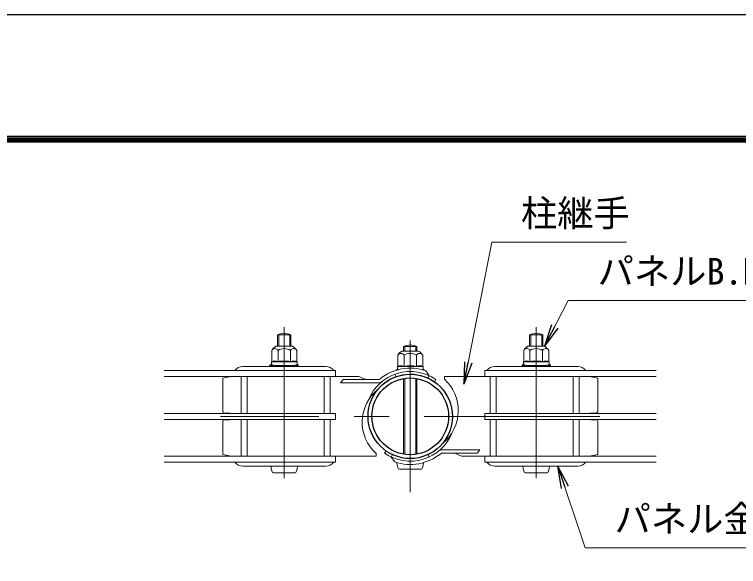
# Model space of a CAD drawing. Units: millimetres, scale not verified. Extents: x -4200 to 4200, y -2970 to 2970.
# Drawn here: x 2133 to 3442, y 1973 to 2970 of the extents above; entities that cross this region are included whole.
import ezdxf
from ezdxf.enums import TextEntityAlignment as Align

# ---------------------------------------------------------------- set-up
doc = ezdxf.new("R2010")
doc.units = ezdxf.units.MM
doc.header["$LTSCALE"] = 10
doc.linetypes.add('USER1', pattern=[50.8, 31.75, -6.35, 6.35, -6.35])
for name, color, linetype, lineweight in [('0-3_D-STR1', 1, 'Continuous', 25), ('0-4_D-BMK', 2, 'USER1', 13), ('0-5_D-STR2', 7, 'Continuous', 13), ('0-7_D-STR3', 3, 'Continuous', 13), ('0-B_D-STR-TXT', 7, 'Continuous', 13), ('0-C_D-TTL', 7, 'Continuous', 25)]:
    doc.layers.add(name, color=color, linetype=linetype, lineweight=lineweight)
doc.layers.add('0-9_0', color=7, linetype='Continuous')
doc.styles.add('ＭＳ ゴシック', font='')
doc.styles.get('ＭＳ ゴシック').set_extended_font_data('MS Gothic')

# ---------------------------------------------------------------- blocks, each defined once
blk = doc.blocks.new('_Open')
at = {"layer": '0-9_0'}
blk.add_line((-10, 1.667), (0, 0), dxfattribs=at)
blk.add_lwpolyline([(-10, -1.667), (0, 0), (-10, 0)], dxfattribs=at)

msp = doc.modelspace()

# ---------------------------------------------------------------- linework, layer by layer
at = {"layer": '0-3_D-STR1'}
for radius in [76.2, 69.3]:
    msp.add_circle((2848.9, 2244.24), radius, dxfattribs=at)
at = {"layer": '0-4_D-BMK'}
for p, q in [((2621.15, 2132.92), (2621.15, 2405.54)), ((3076.65, 2132.92), (3076.65, 2405.54)), ((2848.9, 2381.4), (2848.9, 2107.08)), ((3191.8, 2244.24), (2506, 2244.24))]:
    msp.add_line(p, q, dxfattribs=at)
at = {"layer": '0-5_D-STR2'}
for p, q in [((2404.3, 2327.06), (2713.9, 2327.06)), ((2713.9, 2327.06), (2713.9, 2316.26)), ((3293.5, 2327.06), (2983.9, 2327.06)), ((2983.9, 2327.06), (2983.9, 2316.26)), ((2404.3, 2316.26), (2713.9, 2316.26)), ((2543.5, 2249.64), (2543.5, 2316.26)), ((2554.3, 2249.64), (2554.3, 2316.26)), ((2693.5, 2249.64), (2693.5, 2316.26)), ((2704.3, 2249.64), (2704.3, 2316.26)), ((3293.5, 2316.26), (2983.9, 2316.26)), ((2993.5, 2249.64), (2993.5, 2316.26)), ((3004.3, 2249.64), (3004.3, 2316.26)), ((3143.5, 2249.64), (3143.5, 2316.26)), ((3154.3, 2249.64), (3154.3, 2316.26)), ((2404.3, 2238.84), (2713.9, 2238.84)), ((2543.5, 2172.22), (2543.5, 2238.84)), ((2554.3, 2172.22), (2554.3, 2238.84)), ((2693.5, 2172.22), (2693.5, 2238.84)), ((2704.3, 2172.22), (2704.3, 2238.84)), ((3293.5, 2238.84), (2983.9, 2238.84)), ((2993.5, 2172.22), (2993.5, 2238.84)), ((3004.3, 2172.22), (3004.3, 2238.84)), ((3143.5, 2172.22), (3143.5, 2238.84)), ((3154.3, 2172.22), (3154.3, 2238.84)), ((2404.3, 2172.22), (2713.9, 2172.22)), ((2404.3, 2161.42), (2713.9, 2161.42)), ((2713.9, 2172.22), (2713.9, 2161.42)), ((3293.5, 2172.22), (2983.9, 2172.22)), ((2983.9, 2172.22), (2983.9, 2161.42)), ((3293.5, 2161.42), (2983.9, 2161.42))]:
    msp.add_line(p, q, dxfattribs=at)
for points in [[(2404.3, 2249.64), (2713.9, 2249.64), (2713.9, 2238.84)], [(3293.5, 2249.64), (2983.9, 2249.64), (2983.9, 2238.84)]]:
    msp.add_lwpolyline(points, dxfattribs=at)
at = {"layer": '0-7_D-STR3'}
for p, q in [((2609.15, 2370.84), (2609.15, 2391.24)), ((2633.15, 2391.24), (2609.15, 2391.24)), ((2611.19, 2370.84), (2611.19, 2391.24)), ((2631.12, 2370.84), (2631.12, 2391.24)), ((2633.15, 2370.84), (2633.15, 2391.24)), ((3064.65, 2370.84), (3064.65, 2391.24)), ((3064.65, 2391.24), (3088.65, 2391.24)), ((3066.69, 2370.84), (3066.69, 2391.24)), ((3086.62, 2370.84), (3086.62, 2391.24)), ((3088.65, 2370.84), (3088.65, 2391.24)), ((2636.16, 2370.84), (2606.16, 2370.84)), ((2836.9, 2362.14), (2836.9, 2370.24)), ((2836.9, 2370.24), (2860.9, 2370.24)), ((2838.94, 2362.14), (2838.94, 2370.24)), ((2858.87, 2362.14), (2858.87, 2370.24)), ((2860.9, 2362.14), (2860.9, 2370.24)), ((3061.65, 2370.84), (3091.65, 2370.84)), ((2598.64, 2363.32), (2598.64, 2343.24)), ((2609.9, 2363.32), (2609.9, 2342.94)), ((2632.41, 2363.32), (2632.41, 2342.94)), ((2643.67, 2363.32), (2643.67, 2343.24)), ((2833.9, 2362.14), (2863.9, 2362.14)), ((3054.14, 2363.32), (3054.14, 2343.24)), ((3065.4, 2363.32), (3065.4, 2342.94)), ((3087.91, 2363.32), (3087.91, 2342.94)), ((3099.17, 2363.32), (3099.17, 2343.24)), ((2621.13, 2342.94), (2597.96, 2342.94)), ((2621.13, 2342.94), (2644.31, 2342.94)), ((2643.65, 2343.24), (2644.16, 2343.1)), ((2826.39, 2354.63), (2826.39, 2334.54)), ((2837.65, 2354.63), (2837.65, 2334.24)), ((2860.16, 2354.63), (2860.16, 2334.24)), ((2871.42, 2354.63), (2871.42, 2334.54)), ((3076.67, 2342.94), (3053.5, 2342.94)), ((3054.16, 2343.24), (3053.65, 2343.1)), ((3076.67, 2342.94), (3099.85, 2342.94)), ((2696.15, 2334.24), (2546.15, 2334.24)), ((2599.64, 2337.28), (2595.32, 2337.28)), ((2597.88, 2342.74), (2597.88, 2337.8)), ((2607.63, 2336.34), (2598.15, 2337.51)), ((2605.62, 2335.74), (2599.64, 2337.28)), ((2599.64, 2335.78), (2605.62, 2334.24)), ((2636.69, 2334.24), (2605.62, 2334.24)), ((2634.63, 2336.34), (2607.63, 2336.34)), ((2609, 2335.74), (2609, 2336.34)), ((2633.3, 2336.34), (2609, 2336.34)), ((2633.3, 2335.74), (2633.3, 2336.34)), ((2634.63, 2336.34), (2644.12, 2337.51)), ((2642, 2335.78), (2636.69, 2334.24)), ((2646.32, 2337.28), (2642, 2337.28)), ((2646.32, 2335.78), (2642, 2335.78)), ((2644.38, 2342.81), (2644.38, 2337.8)), ((2646.32, 2335.78), (2646.32, 2337.28)), ((2825.65, 2334.11), (2825.65, 2329.11)), ((2848.9, 2334.24), (2825.73, 2334.24)), ((2826.39, 2334.54), (2825.88, 2334.4)), ((2848.9, 2334.24), (2872.08, 2334.24)), ((2872.15, 2334.04), (2872.15, 2329.11)), ((3001.65, 2334.24), (3151.65, 2334.24)), ((3051.49, 2337.28), (3055.81, 2337.28)), ((3051.49, 2335.78), (3051.49, 2337.28)), ((3051.49, 2335.78), (3055.81, 2335.78)), ((3053.42, 2342.81), (3053.42, 2337.8)), ((3063.17, 2336.34), (3053.69, 2337.51)), ((3055.81, 2335.78), (3061.12, 2334.24)), ((3061.12, 2334.24), (3092.19, 2334.24)), ((3063.17, 2336.34), (3090.17, 2336.34)), ((3064.5, 2335.74), (3064.5, 2336.34)), ((3064.5, 2336.34), (3088.8, 2336.34)), ((3088.8, 2335.74), (3088.8, 2336.34)), ((3090.17, 2336.34), (3099.66, 2337.51)), ((3092.19, 2335.74), (3098.17, 2337.28)), ((3098.17, 2335.78), (3092.19, 2334.24)), ((3098.17, 2337.28), (3102.49, 2337.28)), ((3099.92, 2342.74), (3099.92, 2337.8)), ((2822.84, 2315.85), (2821.2, 2320.36)), ((2823.4, 2328.54), (2827.33, 2328.54)), ((2823.4, 2327.42), (2823.4, 2328.54)), ((2827.63, 2328.6), (2825.92, 2328.81)), ((2870.18, 2328.6), (2871.89, 2328.81)), ((2870.48, 2328.54), (2874.4, 2328.54)), ((2874.4, 2327.42), (2874.4, 2328.54)), ((2876.85, 2326.63), (2883.14, 2317.65)), ((2881.11, 2313.3), (2883.14, 2317.65)), ((2524.9, 2316.24), (2509.9, 2313.24)), ((2509.9, 2313.24), (2509.9, 2253.24)), ((2524.9, 2316.24), (2543.5, 2316.24)), ((2554.3, 2316.24), (2693.5, 2316.24)), ((2704.3, 2316.24), (2756.17, 2316.24)), ((2722.9, 2304.54), (2727.94, 2310.54)), ((2722.9, 2304.54), (2790.84, 2304.54)), ((2727.94, 2310.54), (2790.84, 2310.54)), ((2756.17, 2316.24), (2768.39, 2310.54)), ((2836.9, 2175.99), (2836.9, 2312.49)), ((2838.94, 2175.66), (2838.94, 2312.82)), ((2858.87, 2175.66), (2858.87, 2312.82)), ((2860.9, 2175.99), (2860.9, 2312.49)), ((2892.61, 2306.66), (2895.36, 2310.59)), ((2993.5, 2316.24), (2910.56, 2316.24)), ((2910.56, 2311.44), (2910.56, 2316.24)), ((3143.5, 2316.24), (3004.3, 2316.24)), ((3172.9, 2316.24), (3154.3, 2316.24)), ((3187.9, 2313.24), (3172.9, 2316.24)), ((3187.9, 2253.24), (3187.9, 2313.24)), ((2512.9, 2250.24), (2521.9, 2250.24)), ((2512.9, 2238.24), (2521.9, 2238.24)), ((3184.9, 2250.24), (3175.9, 2250.24)), ((3184.9, 2238.24), (3175.9, 2238.24)), ((2509.9, 2235.24), (2509.9, 2175.24)), ((3187.9, 2175.24), (3187.9, 2235.24)), ((2509.9, 2175.24), (2524.9, 2172.24)), ((2787.25, 2177.04), (2787.25, 2172.24)), ((2805.2, 2181.82), (2802.44, 2177.89)), ((2816.7, 2175.18), (2814.67, 2170.83)), ((2881.11, 2175.18), (2883.14, 2170.83)), ((2974.9, 2183.94), (2906.97, 2183.94)), ((2969.87, 2177.94), (2906.97, 2177.94)), ((2941.64, 2172.24), (2929.42, 2177.94)), ((2974.9, 2183.94), (2969.87, 2177.94)), ((3172.9, 2172.24), (3187.9, 2175.24)), ((2524.9, 2172.24), (2543.5, 2172.24)), ((2554.3, 2172.24), (2693.5, 2172.24)), ((2704.3, 2172.24), (2787.25, 2172.24)), ((2820.96, 2161.85), (2814.67, 2170.83)), ((2848.9, 2165.49), (2848.9, 2157.24)), ((2993.5, 2172.24), (2941.64, 2172.24)), ((3143.5, 2172.24), (3004.3, 2172.24)), ((3172.9, 2172.24), (3154.3, 2172.24)), ((2546.15, 2154.24), (2696.15, 2154.24)), ((2829.4, 2148.84), (2868.4, 2148.84)), ((3151.65, 2154.24), (3001.65, 2154.24)), ((2640.65, 2142.24), (2601.65, 2142.24)), ((3057.15, 2142.24), (3096.15, 2142.24))]:
    msp.add_line(p, q, dxfattribs=at)
for points in [[(2599.64, 2335.78), (2595.32, 2335.78), (2595.32, 2337.28)], [(2642, 2337.28), (2636.69, 2335.74), (2605.62, 2335.74)], [(3055.81, 2337.28), (3061.12, 2335.74), (3092.19, 2335.74)], [(3098.17, 2335.78), (3102.49, 2335.78), (3102.49, 2337.28)]]:
    msp.add_lwpolyline(points, dxfattribs=at)
for centre, radius, start, end in [((2621.15, 2368.74), 25.5, 61.92751, 118.07249), ((3076.65, 2368.74), 25.5, 61.92751, 118.07249), ((2618.92, 2350.52), 24, 122.13463, 147.68315), ((2623.39, 2350.52), 24, 32.31685, 57.86537), ((2848.9, 2347.74), 25.5, 61.92751, 118.07249), ((3074.42, 2350.52), 24, 122.13463, 147.68315), ((3078.89, 2350.52), 24, 32.31685, 57.86537), ((2604.27, 2360.27), 6.4, 28.45309, 151.54691), ((2621.16, 2346.05), 20.62, 90, 123.09348), ((2621.16, 2346.05), 20.62, 56.90652, 90), ((2638.04, 2360.27), 6.4, 28.45309, 151.54691), ((2846.67, 2341.82), 24, 122.13463, 147.68315), ((2832.02, 2351.58), 6.4, 28.45309, 151.54691), ((2848.9, 2337.35), 20.62, 90, 123.09348), ((2848.9, 2337.35), 20.62, 56.90652, 90), ((2865.79, 2351.58), 6.4, 28.45309, 151.54691), ((2851.14, 2341.82), 24, 32.31685, 57.86537), ((3059.77, 2360.27), 6.4, 28.45309, 151.54691), ((3076.65, 2346.05), 20.62, 90, 123.09348), ((3076.65, 2346.05), 20.62, 56.90652, 90), ((3093.54, 2360.27), 6.4, 28.45309, 151.54691), ((2598.18, 2342.74), 0.3, 112.7756, 180), ((2604.25, 2328.29), 15.97, 69.37322, 112.7756), ((2621.13, 2280.67), 63.57, 90, 100.20031), ((2621.13, 2280.67), 63.57, 79.79969, 90), ((2638.02, 2328.29), 15.97, 67.2244, 110.62678), ((2644.08, 2342.81), 0.3, 360, 75), ((3053.72, 2342.81), 0.3, 105, 180), ((3059.79, 2328.29), 15.97, 69.37322, 112.7756), ((3076.67, 2280.67), 63.57, 90, 100.20031), ((3076.67, 2280.67), 63.57, 79.79969, 90), ((3093.56, 2328.29), 15.97, 67.2244, 110.62678), ((3099.62, 2342.74), 0.3, 0, 67.2244), ((2546.15, 2316.24), 18, 90, 143.03984), ((2598.18, 2337.8), 0.3, 180, 263), ((2608.96, 2334.63), 1.71, 88.43661, 139.48652), ((2633.35, 2334.63), 1.71, 40.51163, 91.56155), ((2644.08, 2337.8), 0.3, 277, 360), ((2696.15, 2316.24), 18, 36.96016, 90), ((2848.9, 2244.24), 87, 71.26406, 129.23939), ((2825.95, 2334.11), 0.3, 105, 180), ((2832.02, 2319.6), 15.97, 69.37322, 112.7756), ((2848.9, 2271.97), 63.57, 90, 100.20031), ((2848.9, 2271.97), 63.57, 79.79969, 90), ((2865.79, 2319.6), 15.97, 67.2244, 110.62678), ((2871.85, 2334.04), 0.3, 0, 67.2244), ((3001.65, 2316.24), 18, 90, 143.03984), ((3053.72, 2337.8), 0.3, 180, 263), ((3064.46, 2334.63), 1.71, 88.43845, 139.48837), ((3088.85, 2334.63), 1.71, 40.51348, 91.56339), ((3099.62, 2337.8), 0.3, 277, 0), ((3151.65, 2316.24), 18, 36.96016, 90), ((2848.9, 2244.24), 81, 55, 158.49272), ((2848.9, 2244.24), 76.2, 55, 136.23107), ((2825.95, 2329.11), 0.3, 180, 263), ((2827.33, 2325.54), 3, 88.4915, 90), ((2870.48, 2325.54), 3, 90, 91.48376), ((2871.85, 2329.11), 0.3, 277, 0), ((2790.84, 2315.34), 4.8, 270, 309.23939), ((2790.84, 2315.34), 10.8, 270, 309.23939), ((2859.57, 2254.81), 76.2, 309.08219, 48), ((2838.23, 2233.67), 76.2, 129.08219, 228), ((2512.9, 2253.24), 3, 180, 270), ((3184.9, 2253.24), 3, 270, 0), ((2512.9, 2235.24), 3, 90, 180), ((2521.9, 2247.24), 3, 53.1301, 90), ((2521.9, 2241.24), 3, 270, 306.8699), ((3175.9, 2247.24), 3, 90, 126.8699), ((3175.9, 2241.24), 3, 233.1301, 270), ((3184.9, 2235.24), 3, 0, 90), ((2848.9, 2244.24), 81, 235, 338.49272), ((2848.9, 2244.24), 87, 251.26406, 309.23939), ((2906.97, 2173.14), 10.8, 90, 129.23939), ((2906.97, 2173.14), 4.8, 90, 129.23939), ((2546.15, 2172.24), 18, 216.96016, 270), ((2696.15, 2172.24), 18, 270, 323.03984), ((2696.15, 2172.24), 18, 350.43978, 0), ((3001.65, 2172.24), 18, 180, 189.56022), ((3001.65, 2172.24), 18, 216.96016, 270), ((3151.65, 2172.24), 18, 270, 323.03984)]:
    msp.add_arc(centre, radius, start, end, dxfattribs=at)
for centre, start_param, end_param in [((2829.4, 2163.24), 1.7556044, 3.1415927), ((2868.4, 2163.24), 3.1415927, 4.5275809), ((2601.65, 2156.64), 1.7382444, 3.1415927), ((2640.65, 2156.64), 3.1415927, 4.5449409), ((3057.15, 2156.64), 1.7382444, 3.1415927), ((3096.15, 2156.64), 3.1415927, 4.5449409)]:
    msp.add_ellipse(centre, major_axis=(0, 14.4), ratio=0.3125, start_param=start_param, end_param=end_param, dxfattribs=at)
at = {"layer": '0-B_D-STR-TXT'}
for points in [[(3239.72, 2558.78), (2996.15, 2558.78), (2946.28, 2304.42)], [(3711.13, 2453.38), (3134.42, 2453.38), (3092.57, 2372.62)], [(3549.23, 2006.79), (3165.38, 2006.79), (3116.29, 2152.35)]]:
    msp.add_lwpolyline(points, dxfattribs=at)
at = {"layer": '0-C_D-TTL', "color": 2}
msp.add_lwpolyline([(-4200, 2970), (4200, 2970), (4200, -2970), (-4200, -2970)], close=True, dxfattribs=at)
at = {"layer": '0-C_D-TTL'}
for points in [[(-3930, 2750), (3930, 2750), (3930, -2750), (-3930, -2750)], [(-3927.5, 2747.5), (3927.5, 2747.5), (3927.5, -2747.5), (-3927.5, -2747.5)], [(-3925, 2745), (3925, 2745), (3925, -2745), (-3925, -2745)], [(-3922.5, 2742.5), (3922.5, 2742.5), (3922.5, -2742.5), (-3922.5, -2742.5)], [(-3920, 2740), (3920, 2740), (3920, -2740), (-3920, -2740)]]:
    msp.add_lwpolyline(points, close=True, dxfattribs=at)

# ---------------------------------------------------------------- block references
at = {"layer": '0-B_D-STR-TXT', "xscale": 4, "yscale": 4}
for p, rotation in [((3091.65, 2370.84), 242.61059), ((2945.9, 2302.45), 258.90759), ((3115.65, 2154.24), 108.63505)]:
    msp.add_blockref('_Open', p, dxfattribs=dict(at, rotation=rotation))

# ---------------------------------------------------------------- texts
at = {"layer": '0-B_D-STR-TXT', "style": 'ＭＳ ゴシック'}
for s, p in [('柱継手', (3049.11, 2572.63)), ('パネルB.N（角根）', (3187.62, 2467.87)), ('パネル金具', (3218.33, 2020.65))]:
    msp.add_text(s, height=48.09, dxfattribs=at).set_placement(p, align=Align.BOTTOM_LEFT)

doc.saveas('drawing.dxf')
